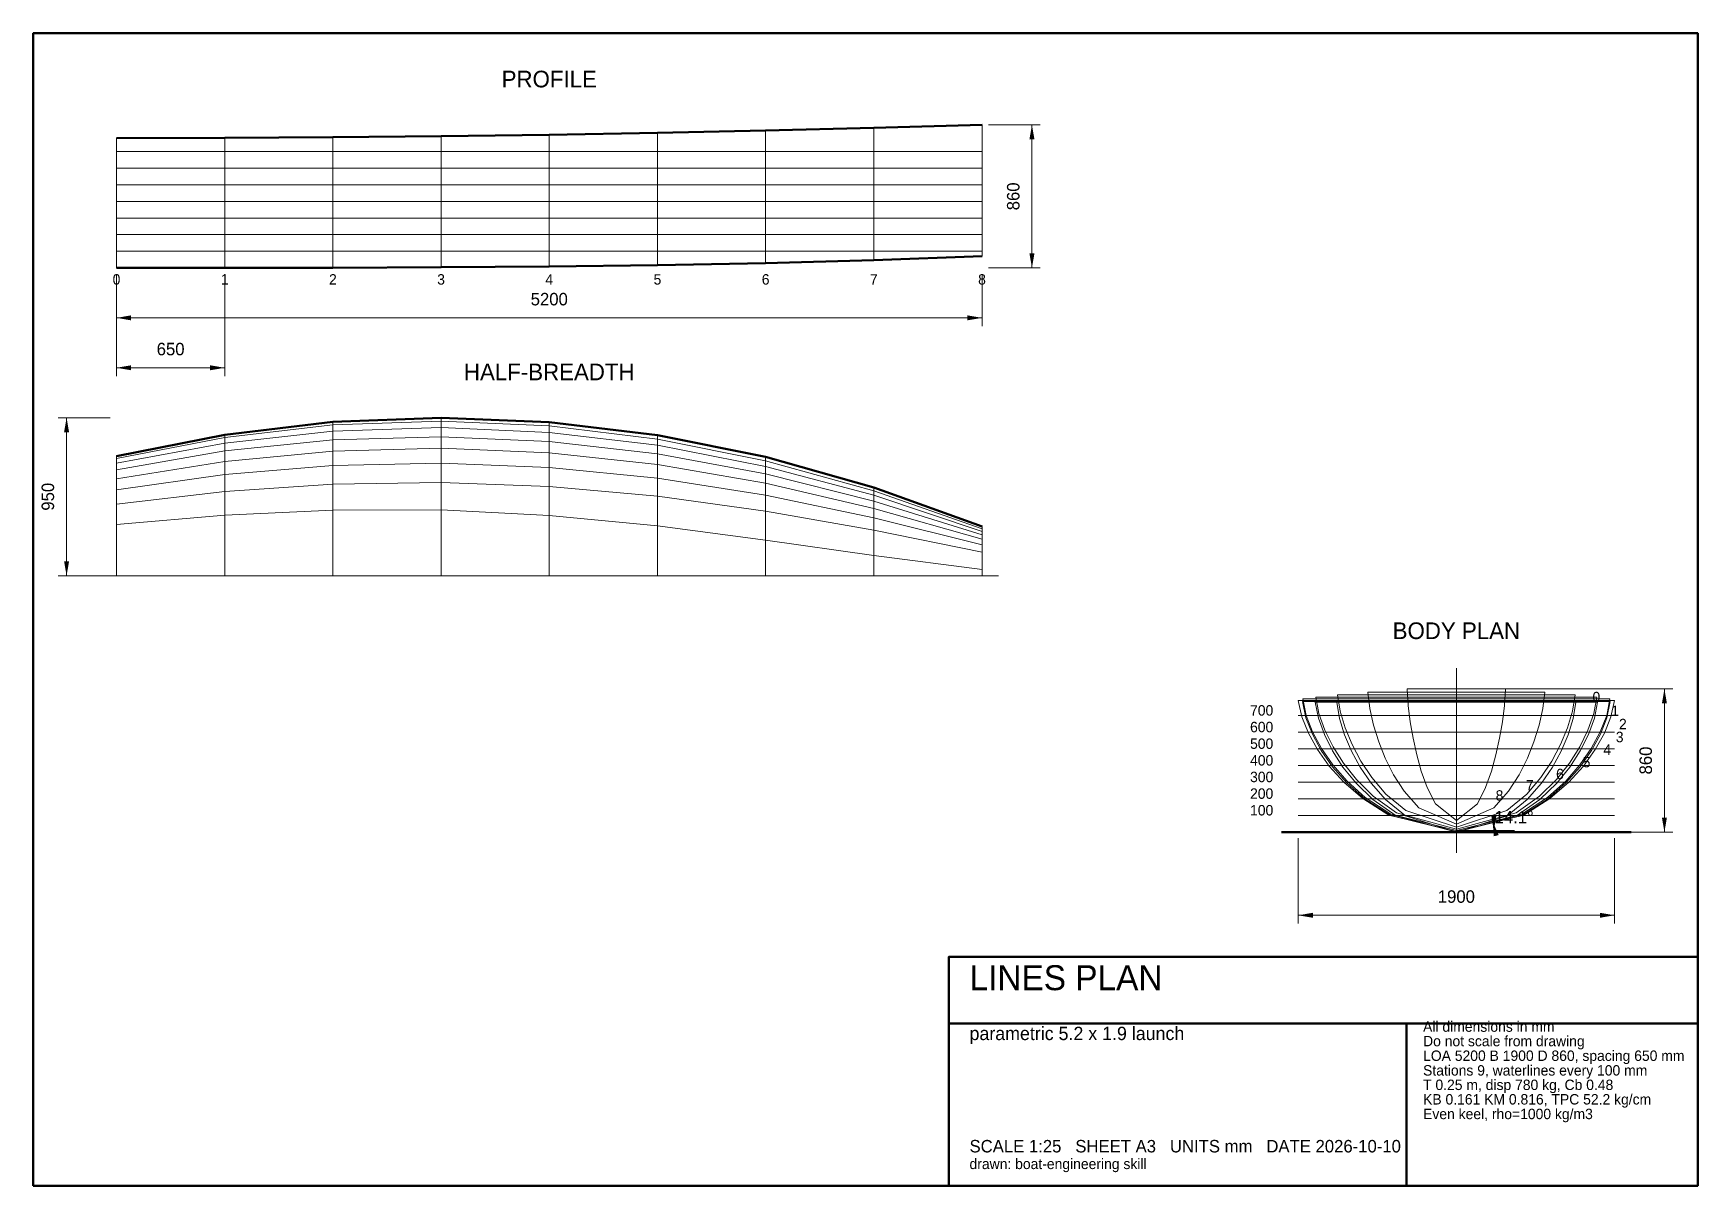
# Model space of a CAD drawing. Header units: millimetres. Extents: x 250 to 10250, y 250 to 7175.
import ezdxf
from ezdxf.enums import TextEntityAlignment as Align

# ---------------------------------------------------------------- set-up
doc = ezdxf.new("R2010")
doc.units = ezdxf.units.MM
doc.linetypes.add('CENTER', pattern=[5.08, 3.175, -0.635, 0.635, -0.635])
for name, color, linetype, lineweight in [('CENTER', 1, 'CENTER', 13), ('DIM', 2, 'Continuous', 18), ('OUTLINE', 7, 'Continuous', 50), ('STATION', 8, 'Continuous', 18), ('TEXT', 7, 'Continuous', 25), ('TITLE', 7, 'Continuous', 50), ('WATERLINE', 8, 'Continuous', 13)]:
    doc.layers.add(name, color=color, linetype=linetype, lineweight=lineweight)

msp = doc.modelspace()

# ---------------------------------------------------------------- linework, layer by layer
at = {"layer": 'CENTER'}
for p, q in [((650, 3915), (6050, 3915)), ((8800, 2250), (8800, 3360)), ((8800, 2384), (9150, 2384))]:
    msp.add_line(p, q, dxfattribs=at)
at = {"layer": 'DIM'}
for p, q in [((5988, 6625), (6300, 6625)), ((6250, 5765), (6250, 6625)), ((750, 5728), (750, 5415)), ((750, 5728), (750, 5115)), ((1400, 5728), (1400, 5115)), ((5950, 5728), (5950, 5415)), ((5988, 5765), (6300, 5765)), ((750, 5465), (5950, 5465)), ((750, 5165), (1400, 5165)), ((712, 4865), (400, 4865)), ((450, 3915), (450, 4865)), ((712, 3915), (400, 3915)), ((8838, 3235), (10100, 3235)), ((10050, 2375), (10050, 3235)), ((7850, 2338), (7850, 1825)), ((8838, 2375), (10100, 2375)), ((9750, 2338), (9750, 1825)), ((7850, 1875), (9750, 1875))]:
    msp.add_line(p, q, dxfattribs=at)
msp.add_arc((8800, 2384), 225, 0, 14.1151, dxfattribs=at)
for points in [[(6250, 6625), (6235, 6538), (6265, 6538)], [(6250, 5765), (6265, 5852), (6235, 5852)], [(750, 5465), (838, 5450), (838, 5480)], [(5950, 5465), (5862, 5480), (5862, 5450)], [(750, 5165), (838, 5150), (838, 5180)], [(1400, 5165), (1312, 5180), (1312, 5150)], [(450, 4865), (435, 4778), (465, 4778)], [(450, 3915), (465, 4002), (435, 4002)], [(10050, 3235), (10035, 3148), (10065, 3148)], [(9025, 2384), (9040, 2471), (9010, 2471)], [(9018, 2439), (9025, 2350), (9054, 2357)], [(10050, 2375), (10065, 2462), (10035, 2462)], [(7850, 1875), (7938, 1860), (7938, 1890)], [(9750, 1875), (9662, 1890), (9662, 1860)]]:
    msp.add_solid(points, dxfattribs=at)
at = {"layer": 'OUTLINE'}
msp.add_line((7750, 2375), (9850, 2375), dxfattribs=at)
for points in [[(750, 6545), (1400, 6546), (2050, 6550), (2700, 6556), (3350, 6565), (4000, 6576), (4650, 6590), (5300, 6606), (5950, 6625)], [(750, 5765), (1400, 5765), (2050, 5766), (2700, 5769), (3350, 5774), (4000, 5782), (4650, 5794), (5300, 5812), (5950, 5835)], [(750, 4633), (1400, 4763), (2050, 4840), (2700, 4865), (3350, 4838), (4000, 4760), (4650, 4629), (5300, 4446), (5950, 4211)]]:
    msp.add_lwpolyline(points, dxfattribs=at)
at = {"layer": 'STATION'}
for p, q in [((5300, 5812), (5300, 6606)), ((5950, 5835), (5950, 6625)), ((750, 5765), (750, 6545)), ((1400, 5765), (1400, 6546)), ((2050, 5766), (2050, 6550)), ((2700, 5769), (2700, 6556)), ((3350, 5774), (3350, 6565)), ((4000, 5782), (4000, 6576)), ((4650, 5794), (4650, 6590)), ((2050, 3915), (2050, 4840)), ((2700, 3915), (2700, 4865)), ((3350, 3915), (3350, 4838)), ((1400, 3915), (1400, 4763)), ((4000, 3915), (4000, 4760)), ((750, 3915), (750, 4633)), ((4650, 3915), (4650, 4629)), ((5300, 3915), (5300, 4446)), ((5950, 3915), (5950, 4211))]:
    msp.add_line(p, q, dxfattribs=at)
for points in [[(8800, 2404), (9104, 2504), (9223, 2603), (9308, 2703), (9374, 2802), (9426, 2902), (9468, 3001), (9498, 3101), (9514, 3200), (8800, 3200), (8800, 3200), (8086, 3200), (8102, 3101), (8132, 3001), (8174, 2902), (8226, 2802), (8292, 2703), (8377, 2603), (8496, 2504), (8800, 2404)], [(8800, 2422), (9026, 2521), (9114, 2620), (9178, 2720), (9227, 2819), (9266, 2918), (9297, 3018), (9319, 3117), (9331, 3216), (8800, 3216), (8800, 3216), (8269, 3216), (8281, 3117), (8303, 3018), (8334, 2918), (8373, 2819), (8422, 2720), (8486, 2620), (8574, 2521), (8800, 2422)], [(8800, 2445), (8926, 2544), (8975, 2642), (9011, 2741), (9038, 2840), (9060, 2939), (9077, 3038), (9090, 3136), (9096, 3235), (8800, 3235), (8800, 3235), (8504, 3235), (8510, 3136), (8523, 3038), (8540, 2939), (8562, 2840), (8589, 2741), (8625, 2642), (8674, 2544), (8800, 2445)], [(8800, 2379), (9205, 2477), (9362, 2576), (9476, 2674), (9564, 2772), (9634, 2871), (9689, 2969), (9729, 3068), (9750, 3166), (8800, 3166), (8800, 3166), (7850, 3166), (7871, 3068), (7911, 2969), (7966, 2871), (8036, 2772), (8124, 2674), (8238, 2576), (8395, 2477), (8800, 2379)], [(8800, 2376), (9194, 2474), (9348, 2572), (9458, 2670), (9544, 2768), (9612, 2866), (9665, 2964), (9704, 3062), (9725, 3160), (8800, 3160), (8800, 3160), (7875, 3160), (7896, 3062), (7935, 2964), (7988, 2866), (8056, 2768), (8142, 2670), (8252, 2572), (8406, 2474), (8800, 2376)], [(8800, 2384), (9193, 2483), (9347, 2582), (9457, 2680), (9542, 2779), (9610, 2878), (9664, 2977), (9703, 3076), (9723, 3175), (8800, 3175), (8800, 3175), (7877, 3175), (7897, 3076), (7936, 2977), (7990, 2878), (8058, 2779), (8143, 2680), (8253, 2582), (8407, 2483), (8800, 2384)], [(8800, 2375), (9161, 2473), (9302, 2570), (9403, 2668), (9482, 2766), (9544, 2863), (9593, 2961), (9629, 3059), (9648, 3156), (8800, 3156), (8800, 3156), (7952, 3156), (7971, 3059), (8007, 2961), (8056, 2863), (8118, 2766), (8197, 2668), (8298, 2570), (8439, 2473), (8800, 2375)], [(8800, 2392), (9160, 2491), (9300, 2591), (9401, 2690), (9479, 2789), (9541, 2888), (9590, 2988), (9626, 3087), (9644, 3186), (8800, 3186), (8800, 3186), (7956, 3186), (7974, 3087), (8010, 2988), (8059, 2888), (8121, 2789), (8199, 2690), (8300, 2591), (8440, 2491), (8800, 2392)], [(8800, 2375), (9106, 2472), (9225, 2570), (9311, 2668), (9378, 2765), (9430, 2862), (9472, 2960), (9502, 3058), (9518, 3155), (8800, 3155), (8800, 3155), (8082, 3155), (8098, 3058), (8128, 2960), (8170, 2862), (8222, 2765), (8289, 2668), (8375, 2570), (8494, 2472), (8800, 2375)]]:
    msp.add_lwpolyline(points, dxfattribs=at)
at = {"layer": 'TITLE'}
for p, q in [((5750, 1225), (10250, 1225)), ((8500, 250), (8500, 1225))]:
    msp.add_line(p, q, dxfattribs=at)
for points in [[(250, 250), (10250, 250), (10250, 7175), (250, 7175)], [(5750, 250), (10250, 250), (10250, 1625), (5750, 1625)]]:
    msp.add_lwpolyline(points, close=True, dxfattribs=at)
at = {"layer": 'WATERLINE'}
for p, q in [((750, 6465), (5950, 6465)), ((750, 6365), (5950, 6365)), ((750, 6265), (5950, 6265)), ((750, 6165), (5950, 6165)), ((750, 6065), (5950, 6065)), ((750, 5965), (5950, 5965)), ((750, 5865), (5950, 5865)), ((7850, 3075), (9750, 3075)), ((7850, 2975), (9750, 2975)), ((7850, 2875), (9750, 2875)), ((7850, 2775), (9750, 2775)), ((7850, 2675), (9750, 2675)), ((7850, 2575), (9750, 2575)), ((7850, 2475), (9750, 2475))]:
    msp.add_line(p, q, dxfattribs=at)
for points in [[(750, 3915), (750, 4620), (1400, 4747), (2050, 4822), (2700, 4845), (3350, 4817), (4000, 4736), (4650, 4605), (5300, 4425), (5950, 4197), (5950, 3915)], [(750, 3915), (750, 4592), (1400, 4713), (2050, 4784), (2700, 4806), (3350, 4777), (4000, 4699), (4650, 4572), (5300, 4399), (5950, 4181), (5950, 3915)], [(750, 3915), (750, 4551), (1400, 4665), (2050, 4732), (2700, 4751), (3350, 4723), (4000, 4648), (4650, 4527), (5300, 4364), (5950, 4161), (5950, 3915)], [(750, 3915), (750, 4498), (1400, 4602), (2050, 4663), (2700, 4681), (3350, 4653), (4000, 4583), (4650, 4471), (5300, 4320), (5950, 4135), (5950, 3915)], [(750, 3915), (750, 4431), (1400, 4523), (2050, 4577), (2700, 4592), (3350, 4566), (4000, 4501), (4650, 4399), (5300, 4264), (5950, 4102), (5950, 3915)], [(750, 3915), (750, 4345), (1400, 4422), (2050, 4466), (2700, 4476), (3350, 4451), (4000, 4393), (4650, 4304), (5300, 4189), (5950, 4057), (5950, 3915)], [(750, 3915), (750, 4224), (1400, 4279), (2050, 4310), (2700, 4311), (3350, 4278), (4000, 4215), (4650, 4130), (5300, 4036), (5950, 3953), (5950, 3915)]]:
    msp.add_lwpolyline(points, dxfattribs=at)

# ---------------------------------------------------------------- texts
at = {"layer": 'TEXT'}
for s, height, p in [('PROFILE', 100, (3350, 6850)), ('0', 62.5, (750, 5665)), ('1', 62.5, (1400, 5665)), ('2', 62.5, (2050, 5665)), ('3', 62.5, (2700, 5665)), ('4', 62.5, (3350, 5665)), ('5', 62.5, (4000, 5665)), ('6', 62.5, (4650, 5665)), ('7', 62.5, (5300, 5665)), ('8', 62.5, (5950, 5665)), ('5200', 75, (3350, 5540)), ('650', 75, (1075, 5240)), ('HALF-BREADTH', 100, (3350, 5090)), ('BODY PLAN', 100, (8800, 3535)), ('14.1°', 75, (9147, 2427)), ('1900', 75, (8800, 1950))]:
    msp.add_text(s, height=height, dxfattribs=at).set_placement(p, align=Align.CENTER)
for s, p in [('860', (6175, 6195)), ('950', (375, 4390)), ('860', (9975, 2805))]:
    msp.add_text(s, height=75, rotation=90, dxfattribs=at).set_placement(p, align=Align.CENTER)
for s, height, p in [('0', 62.5, (9618, 3155)), ('1', 62.5, (9731, 3073)), ('2', 62.5, (9777, 2993)), ('4', 62.5, (9683, 2839)), ('3', 62.5, (9758, 2915)), ('5', 62.5, (9559, 2764)), ('6', 62.5, (9399, 2693)), ('8', 62.5, (9036, 2564)), ('7', 62.5, (9218, 2625)), ('LINES PLAN', 150, (5875, 1425)), ('parametric 5.2 x 1.9 launch', 80, (5875, 1125)), ('All dimensions in mm', 62.5, (8600, 1175)), ('Do not scale from drawing', 62.5, (8600, 1088)), ('LOA 5200 B 1900 D 860, spacing 650 mm', 62.5, (8600, 1000)), ('Stations 9, waterlines every 100 mm', 62.5, (8600, 912)), ('T 0.25 m, disp 780 kg, Cb 0.48', 62.5, (8600, 825)), ('KB 0.161 KM 0.816, TPC 52.2 kg/cm', 62.5, (8600, 738)), ('Even keel, rho=1000 kg/m3', 62.5, (8600, 650)), ('SCALE 1:25   SHEET A3   UNITS mm   DATE 2026-10-10', 75, (5875, 450)), ('drawn: boat-engineering skill', 62.5, (5875, 350))]:
    msp.add_text(s, height=height, dxfattribs=at).set_placement(p)
for s, p in [('700', (7700, 3075)), ('600', (7700, 2975)), ('500', (7700, 2875)), ('400', (7700, 2775)), ('300', (7700, 2675)), ('200', (7700, 2575)), ('100', (7700, 2475))]:
    msp.add_text(s, height=62.5, dxfattribs=at).set_placement(p, align=Align.RIGHT)

doc.saveas('drawing.dxf')
